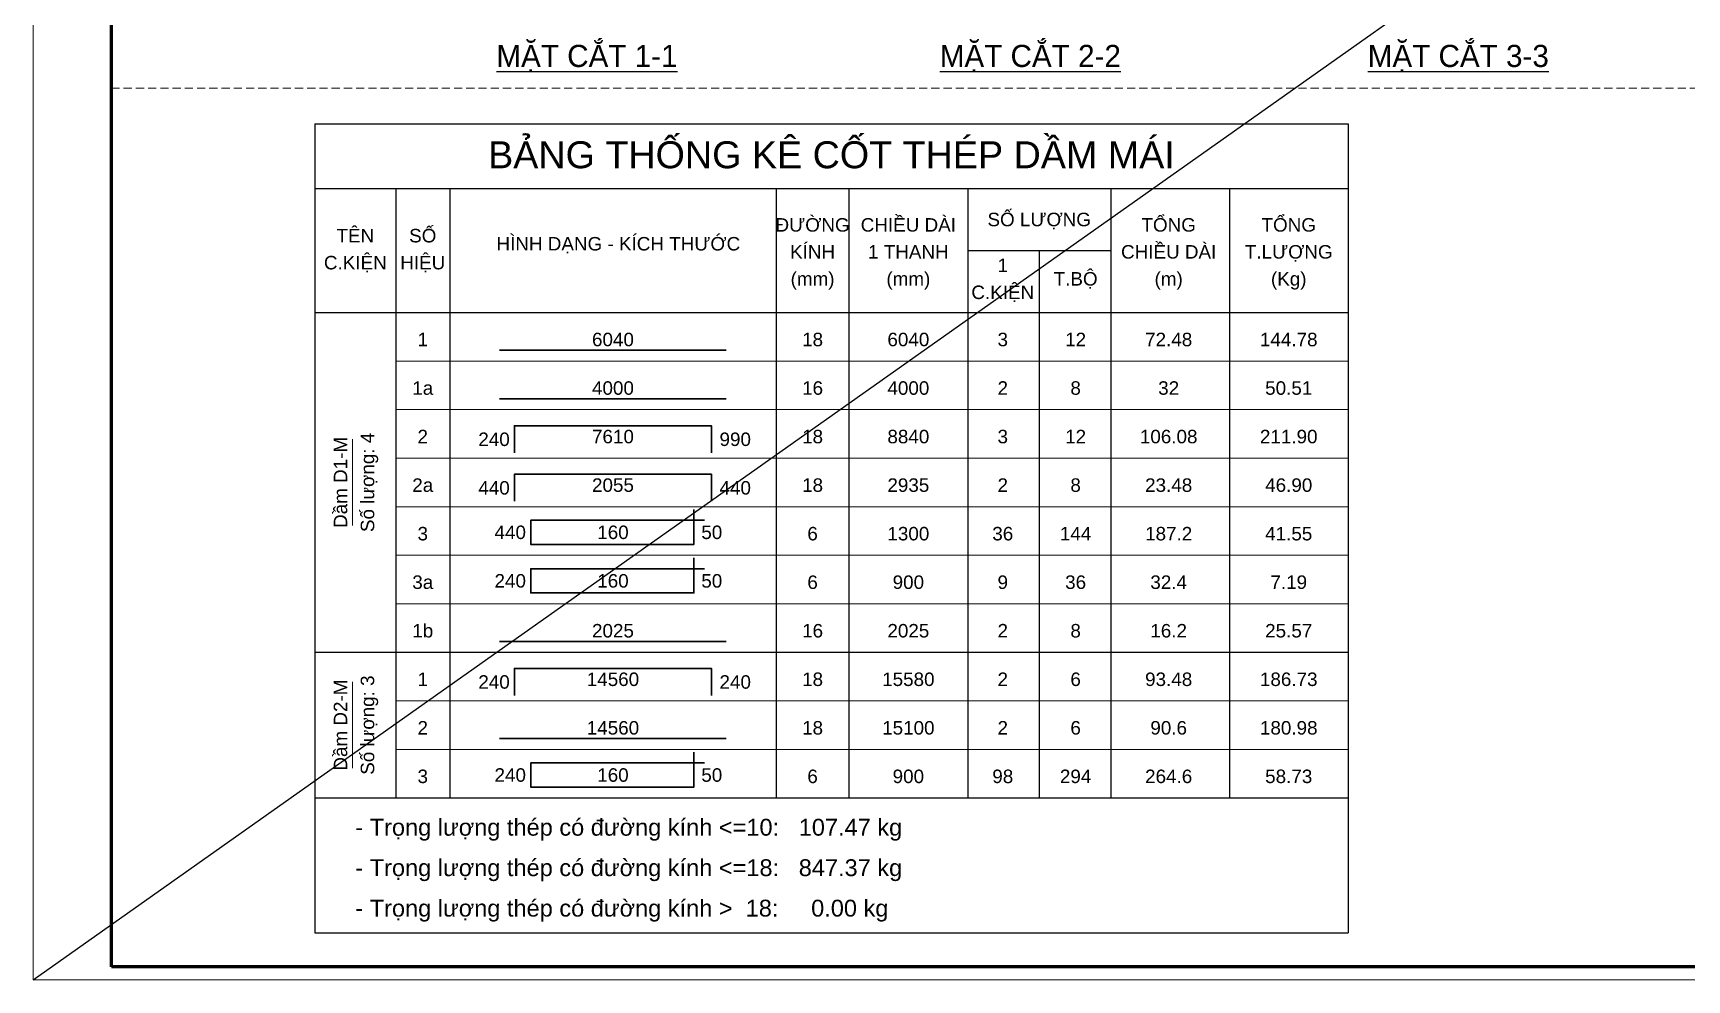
# Model space of a CAD drawing. Header units: millimetres. Extents: x -295047 to 304185, y -728047 to -308748.
# Drawn here: x -33495 to -23359, y -333554 to -327748 of the extents above; entities that cross this region are included whole.
import ezdxf
from ezdxf.enums import TextEntityAlignment as Align

# ---------------------------------------------------------------- set-up
doc = ezdxf.new("R2010")
doc.units = ezdxf.units.MM
doc.header["$MEASUREMENT"] = 0
doc.linetypes.add('HIDDEN', pattern=[0.375, 0.25, -0.125])
doc.layers.get('Defpoints').update_dxf_attribs({"color": 1})
doc.layers.add('KCS_Plotter', color=11, linetype='Continuous', plot=False)
for name, color, linetype, lineweight in [('Khungten_LCDI', 7, 'Continuous', 5), ('LC MANH DUT', 35, 'HIDDEN', 5), ('LC Net dam 1', 30, 'Continuous', 30), ('LC Net thay', 7, 'Continuous', 25), ('LC Text1', 3, 'Continuous', 20), ('LC Text2', 7, 'Continuous', 25)]:
    doc.layers.add(name, color=color, linetype=linetype, lineweight=lineweight)
doc.styles.add('Hoa', font='micross.ttf')
doc.styles.add('Khungten', font='VHAVAN.TTF', dxfattribs={"width": 0.9, "height": 5000})
doc.styles.add('LC 1', font='VHAVANB.TTF')
doc.styles.add('Thuong', font='micross.ttf')
doc.styles.add('Title', font='VHBLACK.TTF', dxfattribs={"width": 0.8})

# ---------------------------------------------------------------- blocks, each defined once
blk = doc.blocks.new('TIEUDE2')
at = {"layer": 'LC Text2', "color": 7, "style": 'LC 1'}
blk.add_attdef('%%UTIªU§Ò', text='', height=3.5, dxfattribs=at).set_placement((0, 0), align=Align.BOTTOM_CENTER)
blk.add_attdef('TL', text='', height=2.2, dxfattribs=at).set_placement((0, -1.8), align=Align.TOP_CENTER)
blk = doc.blocks.new('lcdi fix')
at = {"layer": 'Defpoints', "lineweight": 0}
blk.add_lwpolyline([(-1200, -14850), (-1200, 14850), (40800, 14850), (40800, -14850)], close=True, dxfattribs=at)
at = {"layer": 'Khungten_LCDI', "color": 5, "lineweight": 60}
blk.add_lwpolyline([(0, -14650), (0, 14650), (40600, 14650), (40600, -14650)], close=True, dxfattribs=at)
at = {"color": 7, "style": 'Khungten', "width": 0.8}
for tag, p in [('REVISION', (39499, -10746)), ('NGAYHT', (39546, -11609))]:
    blk.add_attdef(tag, text='', height=200, dxfattribs=at).set_placement(p, align=Align.CENTER)
at = {"layer": 'LC Text1', "style": 'Title', "width": 1.485915}
for tag, p, p2 in [('TENBANVE1', (36913, -8886), (40339, -8886)), ('TENBANVE2', (36913, -9562), (40339, -9562))]:
    blk.add_attdef(tag, text='', height=250, dxfattribs=at).set_placement(p, p2, align=Align.FIT)
at = {"layer": 'LC Text1', "style": 'Title', "width": 0.7}
blk.add_attdef('SOBANVE', text='', height=250, dxfattribs=at).set_placement((39562, -13896), align=Align.CENTER)

msp = doc.modelspace()

# ---------------------------------------------------------------- linework, layer by layer
at = {"layer": 'KCS_Plotter', "ltscale": 2}
msp.add_line((-33495, -333553.5), (-16695, -321673.5), dxfattribs=at)
at = {"layer": 'LC MANH DUT', "ltscale": 200}
msp.add_line((-33015, -328086.2), (-18375, -328086.2), dxfattribs=at)
at = {"layer": 'LC MANH DUT'}
for p, q in [((-31272, -329759, 23.7), (-25435.5, -329759, 23.7)), ((-31272, -330056.7, 23.7), (-25435.5, -330056.7, 23.7)), ((-31272, -330354.3, 23.7), (-25435.5, -330354.3, 23.7)), ((-31272, -330651.9, 23.7), (-25435.5, -330651.9, 23.7)), ((-31272, -330949.5, 23.7), (-25435.5, -330949.5, 23.7)), ((-31272, -331247.1, 23.7), (-25435.5, -331247.1, 23.7)), ((-31272, -331544.7, 23.7), (-25435.5, -331544.7, 23.7)), ((-31272, -331842.3, 23.7), (-25435.5, -331842.3, 23.7)), ((-31272, -332139.9, 23.7), (-25435.5, -332139.9, 23.7)), ((-31272, -332437.6, 23.7), (-25435.5, -332437.6, 23.7))]:
    msp.add_line(p, q, dxfattribs=at)
at = {"layer": 'LC Net dam 1', "elevation": 23.7}
for points in [[(-30635.5, -329692.9), (-29246.6, -329692.9)], [(-30635.5, -329990.5), (-29246.6, -329990.5)], [(-30544.5, -330321.2), (-30544.5, -330155.9), (-29337.5, -330155.9), (-29337.5, -330321.2)], [(-30544.5, -330618.8), (-30544.5, -330453.5), (-29337.5, -330453.5), (-29337.5, -330618.8)], [(-29378.9, -330734.6), (-30445.3, -330734.6), (-30445.3, -330883.4), (-29445, -330883.4), (-29445, -330668.4)], [(-29378.9, -331032.2), (-30445.3, -331032.2), (-30445.3, -331181), (-29445, -331181), (-29445, -330966)], [(-30635.5, -331478.6), (-29246.6, -331478.6)], [(-30544.5, -331809.3), (-30544.5, -331643.9), (-29337.5, -331643.9), (-29337.5, -331809.3)], [(-30635.5, -332073.8), (-29246.6, -332073.8)], [(-29378.9, -332222.6), (-30445.3, -332222.6), (-30445.3, -332371.4), (-29445, -332371.4), (-29445, -332156.5)]]:
    msp.add_lwpolyline(points, dxfattribs=at)
at = {"layer": 'LC Net thay'}
for p, q in [((-31768, -328304, 23.7), (-25435.5, -328304, 23.7)), ((-31768, -328304, 23.7), (-31768, -333264.3, 23.7)), ((-25435.5, -328304, 23.7), (-25435.5, -333264.3, 23.7)), ((-31768, -328700.9, 23.7), (-25435.5, -328700.9, 23.7)), ((-31272, -328700.9, 23.7), (-31272, -332437.6, 23.7)), ((-30941.3, -328700.9, 23.7), (-30941.3, -332437.6, 23.7)), ((-28940.7, -328700.9, 23.7), (-28940.7, -332437.6, 23.7)), ((-28494.3, -328700.9, 23.7), (-28494.3, -332437.6, 23.7)), ((-27766.8, -328700.9, 23.7), (-27766.8, -332437.6, 23.7)), ((-26890.5, -328700.9, 23.7), (-26890.5, -332437.6, 23.7)), ((-26163, -328700.9, 23.7), (-26163, -332437.6, 23.7)), ((-27766.8, -329081.1, 23.7), (-26890.5, -329081.1, 23.7)), ((-27328.6, -329081.1, 23.7), (-27328.6, -332437.6, 23.7)), ((-31768, -329461.4, 23.7), (-25435.5, -329461.4, 23.7)), ((-31768, -331544.7, 23.7), (-25435.5, -331544.7, 23.7)), ((-31768, -332437.6, 23.7), (-25435.5, -332437.6, 23.7)), ((-31768, -332437.6, 23.7), (-25435.5, -332437.6, 23.7)), ((-31768, -333264.3, 23.7), (-25435.5, -333264.3, 23.7))]:
    msp.add_line(p, q, dxfattribs=at)
at = {"layer": 'LC Text1'}
for p, q in [((-31536.6, -330767.6, 23.7), (-31536.6, -330238.5, 23.7)), ((-31536.6, -332255.7, 23.7), (-31536.6, -331726.6, 23.7))]:
    msp.add_line(p, q, dxfattribs=at)

# ---------------------------------------------------------------- block references
at = {"layer": 'LC Net thay', "xscale": 0.3999999999995694, "yscale": 0.3999999999995694, "zscale": 0.3999999999995694}
msp.add_blockref('lcdi fix', (-33015, -327613.5), dxfattribs=at)
at = {"layer": 'LC Text2'}
ref = msp.add_blockref('TIEUDE2', (-30100.3, -327996.9), dxfattribs=dict(at, xscale=40.00000000002709, yscale=40.00000000002709, zscale=40.00000000002709))
ref.add_attrib('%%UTIªU§Ò', '%%UMÆT C¾T 1-1', dxfattribs={"color": 7, "height": 135.846, "style": 'LC 1'}).set_placement((-30100.3, -327996.9), align=Align.BOTTOM_CENTER)
ref = msp.add_blockref('TIEUDE2', (-27383, -327996.9), dxfattribs=dict(at, xscale=40.00000000002709, yscale=40.00000000002709, zscale=40.00000000002709))
ref.add_attrib('%%UTIªU§Ò', '%%UMÆT C¾T 2-2', dxfattribs={"color": 7, "height": 135.846, "style": 'LC 1'}).set_placement((-27383, -327996.9), align=Align.BOTTOM_CENTER)
ref = msp.add_blockref('TIEUDE2', (-24760, -327996.9), dxfattribs=dict(at, xscale=40.00000000002709, yscale=40.00000000002709, zscale=40.00000000002709))
ref.add_attrib('%%UTIªU§Ò', '%%UMÆT C¾T 3-3', dxfattribs={"color": 7, "height": 135.846, "style": 'LC 1'}).set_placement((-24760, -327996.9), align=Align.BOTTOM_CENTER)

# ---------------------------------------------------------------- texts
at = {"layer": 'LC Text1', "color": 4, "style": 'Hoa'}
msp.add_text('BẢNG THỐNG KÊ CỐT THÉP DẦM MÁI', height=165.341, dxfattribs=at).set_placement((-28601.8, -328576.9, 23.7), align=Align.CENTER)
at = {"layer": 'LC Text1'}
for s, height, style, p in [('ĐƯỜNG', 82.67, 'Hoa', (-28717.5, -328965.4, 23.7)), ('CHIỀU DÀI', 82.67, 'Hoa', (-28130.5, -328965.4, 23.7)), ('SỐ LƯỢNG', 82.67, 'Hoa', (-27328.6, -328932.3, 23.7)), ('TỔNG', 82.67, 'Hoa', (-26535, -328965.4, 23.7)), ('TỔNG', 82.67, 'Hoa', (-25799.2, -328965.4, 23.7)), ('TÊN', 82.67, 'Hoa', (-31520, -329031.5, 23.7)), ('SỐ', 82.67, 'Hoa', (-31106.7, -329031.5, 23.7)), ('HÌNH DẠNG - KÍCH THƯỚC', 82.67, 'Hoa', (-29908, -329081.1, 23.7)), ('CHIỀU DÀI', 82.67, 'Hoa', (-26535, -329130.7, 23.7)), ('C.KIỆN', 82.67, 'Hoa', (-31520, -329196.9, 23.7)), ('HIỆU', 82.67, 'Hoa', (-31106.7, -329196.9, 23.7)), ('KÍNH', 82.67, 'Hoa', (-28717.5, -329130.7, 23.7)), ('1 THANH', 82.67, 'Hoa', (-28130.5, -329130.7, 23.7)), ('T.LƯỢNG', 82.67, 'Hoa', (-25799.2, -329130.7, 23.7)), ('(mm)', 82.67, 'Thuong', (-28717.5, -329296.1, 23.7)), ('(mm)', 82.67, 'Thuong', (-28130.5, -329296.1, 23.7)), ('1', 82.7, 'Hoa', (-27551.8, -329213.4, 23.7)), ('T.BỘ', 82.67, 'Hoa', (-27105.4, -329296.1, 23.7)), ('(m)', 82.67, 'Thuong', (-26535, -329296.1, 23.7)), ('(Kg)', 82.67, 'Thuong', (-25799.2, -329296.1, 23.7)), ('C.KIỆN', 82.67, 'Hoa', (-27551.8, -329378.8, 23.7))]:
    msp.add_text(s, height=height, dxfattribs=dict(at, style=style)).set_placement(p, align=Align.CENTER)
at = {"layer": 'LC Text1', "style": 'Hoa'}
for s, height, p in [('1', 82.7, (-31106.7, -329692.9, 23.7)), ('6040', 82.67, (-29941, -329692.9, 23.7)), ('18', 82.67, (-28717.5, -329692.9, 23.7)), ('6040', 82.67, (-28130.5, -329692.9, 23.7)), ('3', 82.7, (-27551.8, -329692.9, 23.7)), ('12', 82.67, (-27105.4, -329692.9, 23.7)), ('72.48', 82.67, (-26535, -329692.9, 23.7)), ('144.78', 82.67, (-25799.2, -329692.9, 23.7)), ('1a', 82.67, (-31106.7, -329990.5, 23.7)), ('4000', 82.67, (-29941, -329990.5, 23.7)), ('16', 82.67, (-28717.5, -329990.5, 23.7)), ('4000', 82.67, (-28130.5, -329990.5, 23.7)), ('2', 82.7, (-27551.8, -329990.5, 23.7)), ('8', 82.7, (-27105.4, -329990.5, 23.7)), ('32', 82.67, (-26535, -329990.5, 23.7)), ('50.51', 82.67, (-25799.2, -329990.5, 23.7)), ('2', 82.7, (-31106.7, -330288.1, 23.7)), ('7610', 82.67, (-29941, -330288.1, 23.7)), ('18', 82.67, (-28717.5, -330288.1, 23.7)), ('2a', 82.67, (-31106.7, -330585.7, 23.7)), ('2055', 82.67, (-29941, -330585.7, 23.7)), ('18', 82.67, (-28717.5, -330585.7, 23.7)), ('3', 82.7, (-31106.7, -330883.4, 23.7)), ('160', 82.67, (-29941, -330875.1, 23.7)), ('6', 82.7, (-28717.5, -330883.4, 23.7)), ('3a', 82.67, (-31106.7, -331181, 23.7)), ('160', 82.67, (-29941, -331172.7, 23.7)), ('6', 82.7, (-28717.5, -331181, 23.7)), ('1b', 82.67, (-31106.7, -331478.6, 23.7)), ('2025', 82.67, (-29941, -331478.6, 23.7)), ('16', 82.67, (-28717.5, -331478.6, 23.7)), ('2025', 82.67, (-28130.5, -331478.6, 23.7)), ('2', 82.7, (-27551.8, -331478.6, 23.7)), ('8', 82.7, (-27105.4, -331478.6, 23.7)), ('16.2', 82.67, (-26535, -331478.6, 23.7)), ('25.57', 82.67, (-25799.2, -331478.6, 23.7)), ('1', 82.7, (-31106.7, -331776.2, 23.7)), ('14560', 82.67, (-29941, -331776.2, 23.7)), ('18', 82.67, (-28717.5, -331776.2, 23.7)), ('2', 82.7, (-31106.7, -332073.8, 23.7)), ('14560', 82.67, (-29941, -332073.8, 23.7)), ('18', 82.67, (-28717.5, -332073.8, 23.7)), ('15100', 82.67, (-28130.5, -332073.8, 23.7)), ('2', 82.7, (-27551.8, -332073.8, 23.7)), ('6', 82.7, (-27105.4, -332073.8, 23.7)), ('90.6', 82.67, (-26535, -332073.8, 23.7)), ('180.98', 82.67, (-25799.2, -332073.8, 23.7)), ('3', 82.7, (-31106.7, -332371.4, 23.7)), ('160', 82.67, (-29941, -332363.2, 23.7)), ('6', 82.7, (-28717.5, -332371.4, 23.7))]:
    msp.add_text(s, height=height, dxfattribs=at).set_placement(p, align=Align.BOTTOM_CENTER)
for s, p in [('Dầm D1-M', (-31569.6, -330503.1, 23.7)), ('Số lượng: 4', (-31404.3, -330503.1, 23.7)), ('Dầm D2-M', (-31569.6, -331991.1, 23.7)), ('Số lượng: 3', (-31404.3, -331991.1, 23.7))]:
    msp.add_text(s, height=82.67, rotation=90.00021, dxfattribs=at).set_placement(p, align=Align.CENTER)
for s, p in [('240', (-30573.5, -330304.7, 23.7)), ('440', (-30573.5, -330602.3, 23.7)), ('440', (-30474.2, -330875.1, 23.7)), ('240', (-30474.2, -331172.7, 23.7)), ('240', (-30573.5, -331792.7, 23.7)), ('240', (-30474.2, -332363.2, 23.7))]:
    msp.add_text(s, height=82.67, dxfattribs=at).set_placement(p, align=Align.BOTTOM_RIGHT)
for s, p in [('990', (-29287.9, -330304.7, 23.7)), ('440', (-29287.9, -330602.3, 23.7)), ('50', (-29399.5, -330875.1, 23.7)), ('50', (-29399.5, -331172.7, 23.7)), ('240', (-29287.9, -331792.7, 23.7)), ('50', (-29399.5, -332363.2, 23.7))]:
    msp.add_text(s, height=82.67, dxfattribs=at).set_placement(p, align=Align.BOTTOM_LEFT)
at = {"layer": 'LC Text1', "color": 7, "style": 'Hoa'}
for s, height, p in [('8840', 82.67, (-28130.5, -330288.1, 23.7)), ('3', 82.7, (-27551.8, -330288.1, 23.7)), ('12', 82.67, (-27105.4, -330288.1, 23.7)), ('106.08', 82.67, (-26535, -330288.1, 23.7)), ('211.90', 82.67, (-25799.2, -330288.1, 23.7)), ('2935', 82.67, (-28130.5, -330585.7, 23.7)), ('2', 82.7, (-27551.8, -330585.7, 23.7)), ('8', 82.7, (-27105.4, -330585.7, 23.7)), ('23.48', 82.67, (-26535, -330585.7, 23.7)), ('46.90', 82.67, (-25799.2, -330585.7, 23.7)), ('1300', 82.67, (-28130.5, -330883.4, 23.7)), ('36', 82.67, (-27551.8, -330883.4, 23.7)), ('144', 82.67, (-27105.4, -330883.4, 23.7)), ('187.2', 82.67, (-26535, -330883.4, 23.7)), ('41.55', 82.67, (-25799.2, -330883.4, 23.7)), ('900', 82.67, (-28130.5, -331181, 23.7)), ('9', 82.7, (-27551.8, -331181, 23.7)), ('36', 82.67, (-27105.4, -331181, 23.7)), ('32.4', 82.67, (-26535, -331181, 23.7)), ('7.19', 82.67, (-25799.2, -331181, 23.7)), ('15580', 82.67, (-28130.5, -331776.2, 23.7)), ('2', 82.7, (-27551.8, -331776.2, 23.7)), ('6', 82.7, (-27105.4, -331776.2, 23.7)), ('93.48', 82.67, (-26535, -331776.2, 23.7)), ('186.73', 82.67, (-25799.2, -331776.2, 23.7)), ('900', 82.67, (-28130.5, -332371.4, 23.7)), ('98', 82.67, (-27551.8, -332371.4, 23.7)), ('294', 82.67, (-27105.4, -332371.4, 23.7)), ('264.6', 82.67, (-26535, -332371.4, 23.7)), ('58.73', 82.67, (-25799.2, -332371.4, 23.7))]:
    msp.add_text(s, height=height, dxfattribs=at).set_placement(p, align=Align.BOTTOM_CENTER)
at = {"layer": 'LC Text1', "style": 'Hoa'}
for s, p in [('- Trọng lượng thép có đường kính <=10:   107.47 kg', (-31520, -332669, 23.7)), ('- Trọng lượng thép có đường kính <=18:   847.37 kg', (-31520, -332917, 23.7)), ('- Trọng lượng thép có đường kính >  18:     0.00 kg', (-31520, -333165.1, 23.7))]:
    msp.add_text(s, height=103.338, dxfattribs=at).set_placement(p)

doc.saveas('drawing.dxf')
